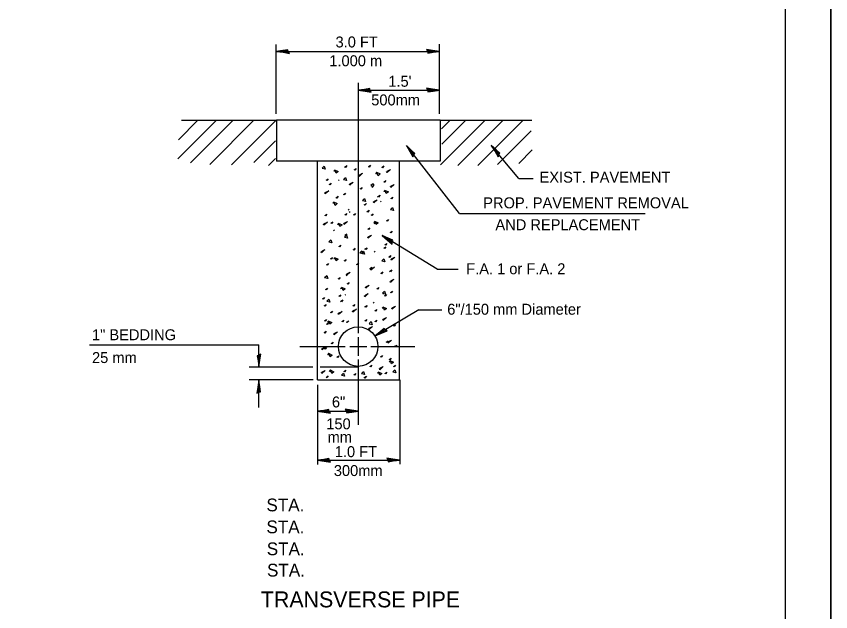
# Model space of a CAD drawing. Extents: x 54948 to 55691, y 43426 to 43911.
# Drawn here: x 55512 to 55690.7, y 43597.4 to 43728 of the extents above; entities that cross this region are included whole.
import ezdxf

# ---------------------------------------------------------------- set-up
doc = ezdxf.new("R2010")
doc.units = 0
for name, color, linetype in [('Design_EX_Roadway Dimensions', 7, 'Continuous'), ('Design_PR_EOP', 7, 'Continuous'), ('Design_PR_Roadway Notes', 7, 'Continuous'), ('Drainage_PR_Pipe Culvert', 7, 'Continuous'), ('Level 48', 7, 'Continuous'), ('Removal_Items', 7, 'Continuous'), ('Sheets_50 Reference Boundary', 7, 'Continuous'), ('Sheets_General Details', 7, 'Continuous'), ('Sheets_Printer Plotting Border', 7, 'Continuous'), ('Topo_Curb and Gutter', 7, 'Continuous'), ('Topo_EOP', 7, 'Continuous')]:
    doc.layers.add(name, color=color, linetype=linetype)

msp = doc.modelspace()

# ---------------------------------------------------------------- linework, layer by layer
at = {"layer": 'Design_EX_Roadway Dimensions'}
for p, q in [((55569.05, 43706.57), (55569.05, 43721.79)), ((55604.87, 43706.57), (55604.87, 43721.9)), ((55569.05, 43720.29), (55604.87, 43720.29)), ((55587, 43711.76), (55604.87, 43711.76)), ((55587.06, 43658.5), (55587.06, 43713.4)), ((55609.26, 43684.71), (55597.6, 43699.67)), ((55622.28, 43692.42), (55616.22, 43699.67)), ((55622.28, 43692.42), (55625.42, 43692.42)), ((55609.26, 43684.71), (55650.02, 43684.71)), ((55604.38, 43672.54), (55592.27, 43679.87)), ((55604.38, 43672.54), (55608.94, 43672.54)), ((55600.36, 43663.62), (55590.72, 43657.87)), ((55600.36, 43663.62), (55605.38, 43663.62)), ((55587.06, 43653.53), (55587.06, 43657.57)), ((55528.02, 43655.94), (55565.22, 43655.94)), ((55565.22, 43650.99), (55565.22, 43655.94)), ((55574.23, 43655.53), (55584.14, 43655.53)), ((55585.18, 43655.53), (55588.92, 43655.53)), ((55589.82, 43655.53), (55599.48, 43655.53)), ((55587.06, 43638.36), (55587.06, 43652.71)), ((55577.07, 43651.04), (55563.06, 43651.04)), ((55587.15, 43651.04), (55578.68, 43651.04)), ((55577.11, 43648.2), (55563.07, 43648.2)), ((55565.22, 43642.16), (55565.22, 43648.15)), ((55596.12, 43648.2), (55596.12, 43629.73)), ((55578.06, 43647.17), (55578.06, 43629.68)), ((55578.04, 43641.34), (55587.04, 43641.34)), ((55578.06, 43630.6), (55596.12, 43630.6))]:
    msp.add_line(p, q, dxfattribs=at)
for points in [[(55571.68, 43720.25), (55571.59, 43720.64), (55570.48, 43720.47), (55569.05, 43720.29), (55570.58, 43720.08), (55571.91, 43719.84), (55571.68, 43720.25), (55571.56, 43720.51), (55570.01, 43720.29), (55571.71, 43719.99), (55571.45, 43720.32), (55570.74, 43720.28), (55571.43, 43720.17)], [(55602.24, 43720.33), (55602.33, 43719.93), (55603.44, 43720.1), (55604.87, 43720.29), (55603.35, 43720.5), (55602.01, 43720.73), (55602.24, 43720.33), (55602.36, 43720.07), (55603.91, 43720.29), (55602.21, 43720.59), (55602.47, 43720.25), (55603.18, 43720.3), (55602.5, 43720.4)], [(55589.63, 43711.73), (55589.54, 43712.12), (55588.43, 43711.95), (55587, 43711.76), (55588.52, 43711.56), (55589.86, 43711.32), (55589.63, 43711.73), (55589.51, 43711.99), (55587.96, 43711.76), (55589.65, 43711.47), (55589.4, 43711.8), (55588.69, 43711.75), (55589.38, 43711.65)], [(55602.24, 43711.8), (55602.33, 43711.41), (55603.44, 43711.58), (55604.87, 43711.76), (55603.35, 43711.97), (55602.01, 43712.21), (55602.24, 43711.8), (55602.36, 43711.54), (55603.91, 43711.77), (55602.21, 43712.06), (55602.47, 43711.73), (55603.18, 43711.78), (55602.5, 43711.88)], [(55599.18, 43697.57), (55599.44, 43697.89), (55598.62, 43698.65), (55597.6, 43699.67), (55598.37, 43698.34), (55599.01, 43697.14), (55599.18, 43697.57), (55599.32, 43697.83), (55598.19, 43698.91), (55599, 43697.39), (55599.1, 43697.79), (55598.63, 43698.33), (55598.97, 43697.72)], [(55617.88, 43697.63), (55618.12, 43697.95), (55617.28, 43698.69), (55616.22, 43699.67), (55617.04, 43698.36), (55617.71, 43697.19), (55617.88, 43697.63), (55618, 43697.89), (55616.83, 43698.93), (55617.69, 43697.44), (55617.79, 43697.85), (55617.29, 43698.36), (55617.65, 43697.77)], [(55594.5, 43678.48), (55594.62, 43678.86), (55593.59, 43679.29), (55592.27, 43679.87), (55593.47, 43678.9), (55594.49, 43678.01), (55594.5, 43678.48), (55594.53, 43678.76), (55593.09, 43679.37), (55594.39, 43678.24), (55594.34, 43678.65), (55593.71, 43678.99), (55594.24, 43678.54)], [(55593, 43659.18), (55592.72, 43659.47), (55591.85, 43658.76), (55590.72, 43657.87), (55592.14, 43658.47), (55593.4, 43658.95), (55593, 43659.18), (55592.76, 43659.34), (55591.55, 43658.36), (55593.15, 43658.97), (55592.77, 43659.13), (55592.18, 43658.72), (55592.82, 43658.99)], [(55565.26, 43653.62), (55564.86, 43653.53), (55565.04, 43652.42), (55565.22, 43650.99), (55565.43, 43652.51), (55565.66, 43653.85), (55565.26, 43653.62), (55565, 43653.5), (55565.22, 43651.95), (55565.52, 43653.64), (55565.18, 43653.39), (55565.23, 43652.68), (55565.33, 43653.36)], [(55565.18, 43645.51), (55565.57, 43645.61), (55565.4, 43646.72), (55565.22, 43648.15), (55565.01, 43646.62), (55564.77, 43645.28), (55565.18, 43645.51), (55565.44, 43645.63), (55565.21, 43647.18), (55564.92, 43645.49), (55565.25, 43645.74), (55565.21, 43646.45), (55565.1, 43645.77)], [(55580.67, 43641.3), (55580.58, 43641.69), (55579.47, 43641.52), (55578.04, 43641.34), (55579.57, 43641.13), (55580.91, 43640.89), (55580.67, 43641.3), (55580.55, 43641.56), (55579, 43641.34), (55580.7, 43641.04), (55580.45, 43641.37), (55579.73, 43641.33), (55580.42, 43641.22)], [(55584.41, 43641.37), (55584.5, 43640.98), (55585.61, 43641.15), (55587.04, 43641.34), (55585.52, 43641.55), (55584.18, 43641.78), (55584.41, 43641.37), (55584.53, 43641.12), (55586.08, 43641.34), (55584.39, 43641.64), (55584.64, 43641.3), (55585.35, 43641.35), (55584.67, 43641.45)], [(55580.69, 43630.56), (55580.6, 43630.95), (55579.49, 43630.78), (55578.06, 43630.6), (55579.58, 43630.39), (55580.92, 43630.16), (55580.69, 43630.56), (55580.57, 43630.82), (55579.02, 43630.6), (55580.72, 43630.3), (55580.47, 43630.64), (55579.75, 43630.59), (55580.44, 43630.49)], [(55593.5, 43630.65), (55593.59, 43630.26), (55594.7, 43630.43), (55596.13, 43630.62), (55594.61, 43630.83), (55593.27, 43631.06), (55593.5, 43630.65), (55593.62, 43630.4), (55595.17, 43630.62), (55593.47, 43630.92), (55593.72, 43630.58), (55594.44, 43630.63), (55593.75, 43630.73)]]:
    msp.add_lwpolyline(points, dxfattribs=at)
at = {"layer": 'Design_PR_EOP'}
for p, q in [((55604.99, 43705.2), (55569.12, 43705.2)), ((55569.12, 43705.2), (55569.12, 43696.2)), ((55604.99, 43705.2), (55604.99, 43696.2)), ((55604.99, 43696.2), (55569.12, 43696.2))]:
    msp.add_line(p, q, dxfattribs=at)
at = {"layer": 'Drainage_PR_Pipe Culvert'}
msp.add_circle((55587, 43655.53), 4.34, dxfattribs=at)
at = {"layer": 'Level 48'}
msp.add_lwpolyline([(55010.71, 43911.47), (55690.71, 43911.47), (55690.71, 43471.47), (55010.71, 43471.47)], close=True, dxfattribs=at)
at = {"layer": 'Removal_Items'}
for p, q in [((55547.44, 43696.73), (55555.9, 43705.2)), ((55547.55, 43700.89), (55551.86, 43705.2)), ((55550.24, 43695.87), (55559.57, 43705.2)), ((55554.43, 43695.5), (55564.13, 43705.2)), ((55559.21, 43695.43), (55568.99, 43705.2)), ((55605.06, 43695.43), (55614.85, 43705.22)), ((55605.32, 43703.32), (55607.2, 43705.2)), ((55605.36, 43699.91), (55610.63, 43705.19)), ((55608.87, 43695.28), (55618.67, 43705.07)), ((55613.28, 43695.28), (55623.08, 43705.07)), ((55617.62, 43695.5), (55624.95, 43702.83)), ((55564.11, 43695.91), (55568.86, 43700.66)), ((55622.26, 43695.72), (55625.21, 43698.68)), ((55567.33, 43695.24), (55568.86, 43696.77)), ((55578.06, 43648.2), (55578.06, 43696.21)), ((55596.06, 43648.2), (55596.06, 43696.06)), ((55582.66, 43691.96), (55582.87, 43692.08)), ((55591.88, 43687.28), (55592.09, 43687.41)), ((55584.8, 43685.55), (55585.01, 43685.67)), ((55585.07, 43685.01), (55585.28, 43685.14)), ((55581.59, 43681.01), (55581.81, 43681.13)), ((55586.14, 43677), (55586.35, 43677.13)), ((55590.54, 43676.33), (55590.75, 43676.46)), ((55584.4, 43671.12), (55584.61, 43671.25)), ((55592.41, 43667.12), (55592.62, 43667.24)), ((55584.13, 43666.85), (55584.34, 43666.98)), ((55590.28, 43665.11), (55590.49, 43665.24)), ((55578.06, 43648.2), (55596.12, 43648.2))]:
    msp.add_line(p, q, dxfattribs=at)
at = {"layer": 'Sheets_50 Reference Boundary'}
msp.add_lwpolyline([(55050.71, 43901.47), (55680.71, 43901.47), (55680.71, 43501.47), (55050.71, 43501.47)], close=True, dxfattribs=at)
at = {"layer": 'Sheets_General Details'}
msp.add_line((55690.71, 43471.47), (55690.71, 43911.47), dxfattribs=at)
msp.add_lwpolyline([(55050.71, 43901.47), (55680.71, 43901.47), (55680.71, 43481.47), (55050.71, 43481.47)], close=True, dxfattribs=at)
at = {"layer": 'Sheets_Printer Plotting Border'}
msp.add_lwpolyline([(55010.71, 43471.47), (55690.71, 43471.47), (55690.71, 43911.47), (55010.71, 43911.47)], close=True, dxfattribs=at)
at = {"layer": 'Topo_Curb and Gutter'}
for points in [[(55579.13, 43694.66), (55579.58, 43695.11), (55579.8, 43694.44), (55579.13, 43694.58)], [(55581.82, 43694.29), (55582.64, 43693.91), (55582.19, 43693.54), (55582.04, 43693.99), (55581.67, 43693.99), (55581.97, 43694.29)], [(55584.1, 43694.92), (55584.55, 43695.22), (55584.25, 43694.85), (55584.1, 43695)], [(55586.12, 43694.32), (55586.57, 43694.62), (55586.27, 43694.25), (55586.12, 43694.4)], [(55589.26, 43695), (55589.71, 43695.3), (55589.41, 43694.92), (55589.26, 43695.07)], [(55592.18, 43694.85), (55592.63, 43695.15), (55592.33, 43694.77), (55592.18, 43694.92)], [(55593.34, 43693.99), (55594.08, 43694.36), (55593.34, 43693.69), (55593.26, 43693.91)], [(55579.99, 43692.01), (55580.44, 43692.3), (55580.14, 43691.93), (55579.99, 43692.08)], [(55583.76, 43692.19), (55584.21, 43692.64), (55584.44, 43691.97), (55583.76, 43692.12)], [(55587.21, 43693.16), (55587.95, 43693.54), (55587.21, 43692.86), (55587.13, 43693.09)], [(55591.02, 43693.76), (55591.84, 43693.39), (55591.39, 43693.02), (55591.24, 43693.46), (55590.87, 43693.46), (55591.17, 43693.76)], [(55580.66, 43691.11), (55581.11, 43691.41), (55580.81, 43691.03), (55580.66, 43691.18)], [(55585.18, 43691.22), (55585.93, 43691.59), (55585.18, 43690.92), (55585.11, 43691.15)], [(55587.47, 43690.14), (55587.92, 43690.43), (55587.61, 43690.06), (55587.47, 43690.21)], [(55590.05, 43690.4), (55590.5, 43690.92), (55590.27, 43691.22), (55589.82, 43690.85), (55590.05, 43690.7), (55590.05, 43690.55)], [(55592.63, 43691.63), (55593.08, 43691.93), (55592.78, 43691.56), (55592.63, 43691.71)], [(55594.16, 43690.7), (55594.91, 43691.07), (55594.16, 43690.4), (55594.08, 43690.62)], [(55579.8, 43689.35), (55580.55, 43689.72), (55579.8, 43689.05), (55579.73, 43689.28)], [(55582.16, 43688.19), (55582.61, 43688.49), (55582.31, 43688.12), (55582.16, 43688.27)], [(55583.8, 43688.86), (55584.25, 43689.16), (55583.95, 43688.79), (55583.8, 43688.94)], [(55591.35, 43688.42), (55591.81, 43688.72), (55591.5, 43688.34), (55591.35, 43688.49)], [(55592.81, 43689.87), (55593.64, 43689.5), (55593.19, 43689.13), (55593.04, 43689.58), (55592.66, 43689.58), (55592.96, 43689.87)], [(55581.6, 43687.25), (55582.42, 43686.88), (55581.97, 43686.51), (55581.82, 43686.96), (55581.44, 43686.96), (55581.75, 43687.25)], [(55587.95, 43687.56), (55588.4, 43688), (55588.62, 43687.33), (55587.95, 43687.48)], [(55588.36, 43686.62), (55588.81, 43686.92), (55588.51, 43686.55), (55588.36, 43686.7)], [(55590.42, 43687.33), (55591.17, 43687.7), (55590.42, 43687.03), (55590.35, 43687.26)], [(55594.19, 43688.04), (55594.64, 43688.34), (55594.35, 43687.97), (55594.19, 43688.12)], [(55588.96, 43685.13), (55589.41, 43685.43), (55589.11, 43685.05), (55588.96, 43685.2)], [(55594.08, 43685.61), (55594.53, 43686.06), (55594.76, 43685.39), (55594.08, 43685.54)], [(55579.69, 43684.3), (55580.14, 43684.6), (55579.84, 43684.23), (55579.69, 43684.38)], [(55584.1, 43684.45), (55584.55, 43684.75), (55584.25, 43684.38), (55584.1, 43684.53)], [(55585.97, 43684.45), (55586.42, 43684.75), (55586.12, 43684.38), (55585.97, 43684.53)], [(55589.86, 43684.38), (55590.31, 43684.68), (55590.01, 43684.3), (55589.86, 43684.45)], [(55590.57, 43683.07), (55591.39, 43682.7), (55590.94, 43682.32), (55590.79, 43682.77), (55590.42, 43682.77), (55590.72, 43683.07)], [(55593.22, 43683.11), (55593.67, 43683.41), (55593.37, 43683.03), (55593.22, 43683.18)], [(55579.5, 43682.47), (55580.25, 43682.84), (55579.5, 43682.17), (55579.43, 43682.4)], [(55581.04, 43682.58), (55581.48, 43682.88), (55581.18, 43682.51), (55581.04, 43682.66)], [(55582.64, 43682.62), (55583.47, 43682.25), (55583.02, 43681.87), (55582.87, 43682.32), (55582.49, 43682.32), (55582.79, 43682.62)], [(55583.91, 43682.62), (55584.66, 43682.99), (55583.91, 43682.32), (55583.84, 43682.54)], [(55589.11, 43681.31), (55589.56, 43681.61), (55589.26, 43681.24), (55589.11, 43681.39)], [(55590.53, 43682.51), (55590.98, 43682.81), (55590.68, 43682.43), (55590.53, 43682.58)], [(55583.99, 43679.55), (55584.44, 43680), (55584.66, 43679.33), (55583.99, 43679.48)], [(55584.1, 43679.97), (55584.55, 43680.26), (55584.25, 43679.89), (55584.1, 43680.04)], [(55589.22, 43679.63), (55589.97, 43680), (55589.22, 43679.33), (55589.15, 43679.55)], [(55594.05, 43680.56), (55594.5, 43680.86), (55594.19, 43680.49), (55594.05, 43680.64)], [(55580.55, 43678.51), (55581, 43678.96), (55581.22, 43678.28), (55580.55, 43678.43)], [(55582.75, 43677.5), (55583.21, 43677.8), (55582.9, 43677.42), (55582.75, 43677.57)], [(55592.85, 43677.87), (55593.3, 43678.17), (55593, 43677.8), (55592.85, 43677.95)], [(55578.98, 43676.41), (55579.73, 43676.79), (55578.98, 43676.11), (55578.9, 43676.34)], [(55585.9, 43676.75), (55586.34, 43677.05), (55586.04, 43676.67), (55585.9, 43676.83)], [(55587.35, 43676.11), (55587.8, 43676.56), (55588.03, 43675.89), (55587.35, 43676.04)], [(55587.73, 43676.04), (55588.18, 43676.49), (55588.4, 43675.81), (55587.73, 43675.96)], [(55588.51, 43676.9), (55588.96, 43677.2), (55588.66, 43676.83), (55588.51, 43676.97)], [(55592.63, 43677.12), (55593.08, 43677.42), (55592.78, 43677.05), (55592.63, 43677.2)], [(55580.96, 43674.81), (55581.41, 43675.1), (55581.11, 43674.73), (55580.96, 43674.88)], [(55581.82, 43675.07), (55582.64, 43674.69), (55582.19, 43674.32), (55582.04, 43674.77), (55581.67, 43674.77), (55581.97, 43675.07)], [(55583.95, 43674.36), (55584.4, 43674.65), (55584.1, 43674.28), (55583.95, 43674.43)], [(55592.21, 43674.32), (55592.66, 43674.77), (55592.89, 43674.09), (55592.21, 43674.24)], [(55593.75, 43675.18), (55594.2, 43675.48), (55593.9, 43675.1), (55593.75, 43675.25)], [(55594.31, 43674.77), (55595.06, 43675.14), (55594.31, 43674.47), (55594.23, 43674.69)], [(55580.06, 43673.46), (55580.51, 43673.76), (55580.21, 43673.38), (55580.06, 43673.53)], [(55586.64, 43673.53), (55587.09, 43673.83), (55586.79, 43673.46), (55586.64, 43673.61)], [(55589.56, 43672.64), (55590.01, 43672.93), (55589.71, 43672.56), (55589.56, 43672.71)], [(55589.82, 43672.6), (55590.57, 43672.97), (55589.82, 43672.3), (55589.75, 43672.52)], [(55579.65, 43670.65), (55580.1, 43671.1), (55580.33, 43670.43), (55579.65, 43670.58)], [(55582.61, 43670.39), (55583.05, 43670.69), (55582.75, 43670.32), (55582.61, 43670.47)], [(55584.51, 43671.48), (55585.26, 43671.85), (55584.51, 43671.18), (55584.44, 43671.4)], [(55591.95, 43671.59), (55592.4, 43671.89), (55592.1, 43671.51), (55591.95, 43671.66)], [(55593.97, 43672.04), (55594.42, 43672.34), (55594.12, 43671.96), (55593.97, 43672.11)], [(55584.62, 43669.27), (55585.07, 43669.57), (55584.77, 43669.2), (55584.62, 43669.35)], [(55588.7, 43668.64), (55589.45, 43669.01), (55588.7, 43668.33), (55588.62, 43668.56)], [(55594.08, 43669.91), (55594.83, 43670.28), (55594.08, 43669.61), (55594.01, 43669.83)], [(55579.84, 43668.07), (55580.29, 43668.37), (55579.99, 43668), (55579.84, 43668.15)], [(55583.32, 43668.56), (55584.14, 43668.19), (55583.69, 43667.81), (55583.54, 43668.26), (55583.17, 43668.26), (55583.47, 43668.56)], [(55588.48, 43666.76), (55589.22, 43667.14), (55588.48, 43666.47), (55588.4, 43666.69)], [(55591.13, 43668.22), (55591.58, 43668.52), (55591.28, 43668.15), (55591.13, 43668.3)], [(55592.36, 43667.21), (55592.81, 43667.66), (55593.04, 43666.99), (55592.36, 43667.14)], [(55594.12, 43667.4), (55594.57, 43667.7), (55594.27, 43667.33), (55594.12, 43667.48)], [(55579.17, 43665.98), (55579.61, 43666.28), (55579.31, 43665.9), (55579.17, 43666.06)], [(55580.1, 43665.49), (55580.55, 43665.94), (55580.77, 43665.27), (55580.1, 43665.42)], [(55582.75, 43666.58), (55583.21, 43666.88), (55582.9, 43666.5), (55582.75, 43666.65)], [(55583.2, 43665.46), (55583.65, 43665.76), (55583.35, 43665.38), (55583.2, 43665.53)], [(55592.78, 43666.65), (55593.22, 43666.95), (55592.93, 43666.58), (55592.78, 43666.73)], [(55579.54, 43664.49), (55579.99, 43664.78), (55579.69, 43664.41), (55579.54, 43664.56)], [(55585.86, 43663.4), (55586.61, 43663.77), (55585.86, 43663.1), (55585.78, 43663.33)], [(55585.82, 43664.49), (55586.27, 43664.78), (55585.97, 43664.41), (55585.82, 43664.56)], [(55588.51, 43664.26), (55588.96, 43664.56), (55588.66, 43664.19), (55588.51, 43664.33)], [(55590.68, 43663.36), (55591.13, 43663.66), (55590.83, 43663.29), (55590.68, 43663.44)], [(55592.44, 43664.22), (55593.26, 43663.85), (55592.81, 43663.48), (55592.66, 43663.92), (55592.29, 43663.92), (55592.59, 43664.22)], [(55594.46, 43664), (55595.21, 43664.37), (55594.46, 43663.7), (55594.38, 43663.92)], [(55580.96, 43662.99), (55581.41, 43663.29), (55581.11, 43662.92), (55580.96, 43663.06)], [(55582.72, 43662.88), (55583.47, 43663.25), (55582.72, 43662.58), (55582.64, 43662.8)], [(55592.51, 43661.53), (55593.26, 43661.9), (55592.51, 43661.23), (55592.44, 43661.46)], [(55579.61, 43661.19), (55580.06, 43661.49), (55579.76, 43661.12), (55579.61, 43661.27)], [(55580.06, 43660.45), (55580.51, 43660.75), (55580.21, 43660.37), (55580.06, 43660.52)], [(55580.4, 43661.16), (55581.22, 43660.78), (55580.77, 43660.41), (55580.62, 43660.86), (55580.25, 43660.86), (55580.55, 43661.16)], [(55583.43, 43661.05), (55583.88, 43661.35), (55583.58, 43660.97), (55583.43, 43661.12)], [(55584.48, 43660.9), (55584.93, 43661.19), (55584.62, 43660.82), (55584.48, 43660.97)], [(55588.44, 43661.19), (55588.89, 43661.49), (55588.59, 43661.12), (55588.44, 43661.27)], [(55589.45, 43659.59), (55590.19, 43659.96), (55589.45, 43659.29), (55589.37, 43659.51)], [(55589.45, 43660.56), (55589.9, 43661.01), (55590.12, 43660.33), (55589.45, 43660.48)], [(55590.68, 43661.05), (55591.13, 43661.35), (55590.83, 43660.97), (55590.68, 43661.12)], [(55594.79, 43660.07), (55595.24, 43660.37), (55594.94, 43660), (55594.79, 43660.15)], [(55579.54, 43658.58), (55579.99, 43658.88), (55579.69, 43658.5), (55579.54, 43658.65)], [(55581.75, 43658.39), (55582.49, 43658.76), (55581.75, 43658.09), (55581.67, 43658.32)], [(55581.11, 43656.18), (55581.56, 43656.48), (55581.26, 43656.11), (55581.11, 43656.26)], [(55593.15, 43656.48), (55593.6, 43656.78), (55593.3, 43656.41), (55593.15, 43656.56)], [(55593.56, 43656.59), (55594.31, 43656.97), (55593.56, 43656.3), (55593.49, 43656.52)], [(55579.13, 43655.1), (55579.88, 43655.47), (55579.13, 43654.8), (55579.05, 43655.03)], [(55579.61, 43655.06), (55580.06, 43655.36), (55579.76, 43654.99), (55579.61, 43655.14)], [(55595.02, 43655.51), (55595.47, 43655.81), (55595.17, 43655.44), (55595.02, 43655.59)], [(55580.47, 43654.05), (55581.3, 43653.68), (55580.85, 43653.31), (55580.7, 43653.75), (55580.32, 43653.75), (55580.62, 43654.05)], [(55582.31, 43653.19), (55582.75, 43653.49), (55582.46, 43653.12), (55582.31, 43653.27)], [(55591.88, 43653.27), (55592.33, 43653.57), (55592.03, 43653.19), (55591.88, 43653.34)], [(55593.82, 43652.67), (55594.27, 43652.97), (55593.97, 43652.59), (55593.82, 43652.75)], [(55589.56, 43651.17), (55590.01, 43651.47), (55589.71, 43651.1), (55589.56, 43651.25)], [(55591.76, 43650.76), (55592.51, 43651.14), (55591.76, 43650.46), (55591.69, 43650.69)], [(55593.93, 43652.48), (55594.76, 43652.11), (55594.31, 43651.73), (55594.16, 43652.18), (55593.78, 43652.18), (55594.08, 43652.48)], [(55594.79, 43651.17), (55595.24, 43651.47), (55594.94, 43651.1), (55594.79, 43651.25)], [(55579.05, 43649.94), (55579.8, 43650.31), (55579.05, 43649.64), (55578.98, 43649.86)], [(55580.85, 43650.39), (55581.67, 43650.01), (55581.22, 43649.64), (55581.07, 43650.09), (55580.7, 43650.09), (55581, 43650.39)], [(55583.32, 43649.27), (55583.76, 43649.72), (55583.99, 43649.04), (55583.32, 43649.19)], [(55583.88, 43650.05), (55584.33, 43650.35), (55584.03, 43649.98), (55583.88, 43650.13)], [(55586.04, 43649.3), (55586.5, 43649.6), (55586.19, 43649.23), (55586.04, 43649.38)], [(55587.73, 43649.64), (55588.18, 43650.09), (55588.4, 43649.42), (55587.73, 43649.57)], [(55591.39, 43650.01), (55592.21, 43649.64), (55591.76, 43649.27), (55591.61, 43649.72), (55591.24, 43649.72), (55591.54, 43650.01)], [(55592.85, 43649.6), (55593.3, 43649.9), (55593, 43649.53), (55592.85, 43649.68)], [(55594.61, 43650.01), (55595.06, 43650.46), (55595.28, 43649.79), (55594.61, 43649.94)], [(55579.99, 43648.78), (55580.44, 43649.08), (55580.14, 43648.71), (55579.99, 43648.86)], [(55588.36, 43648.71), (55588.81, 43649), (55588.51, 43648.63), (55588.36, 43648.78)]]:
    msp.add_lwpolyline(points, dxfattribs=at)
at = {"layer": 'Topo_EOP'}
for p, q in [((55548.26, 43705.2), (55569.12, 43705.2)), ((55604.99, 43705.2), (55625.14, 43705.2))]:
    msp.add_line(p, q, dxfattribs=at)

# ---------------------------------------------------------------- texts
at = {"layer": 'Design_EX_Roadway Dimensions'}
for s, p in [('3.0 FT', (55582.05, 43721.15)), ('1.000 m', (55580.68, 43717.03)), ("1.5'", (55593.63, 43712.53)), ('500mm', (55589.88, 43708.44)), ('EXIST. PAVEMENT', (55626.82, 43691.49)), ('PROP. PAVEMENT REMOVAL', (55614.46, 43685.86)), ('   AND REPLACEMENT', (55614.46, 43681.06)), ('F.A. 1 or F.A. 2', (55610.73, 43671.4)), ('6"/150 mm Diameter', (55606.56, 43662.52)), ('1" BEDDING', (55528.61, 43656.92)), ('25 mm', (55528.61, 43651.92)), ('6"', (55581.25, 43642.18)), ('150', (55580.02, 43637.38)), ('mm', (55580.3, 43634.48)), ('1.0 FT', (55581.88, 43631.28)), ('300mm', (55581.67, 43627.13))]:
    msp.add_text(s, height=2.4, dxfattribs=at).set_placement(p)
at = {"layer": 'Design_PR_Roadway Notes'}
for p in [(55566.88, 43619.38), (55566.88, 43614.57), (55566.95, 43609.76), (55567.01, 43605.08)]:
    msp.add_text('STA.          ', height=2.8, dxfattribs=at).set_placement(p)
at = {"layer": 'Sheets_General Details'}
msp.add_text('TRANSVERSE PIPE', height=3.5, dxfattribs=at).set_placement((55565.68, 43598.31))

doc.saveas('drawing.dxf')
